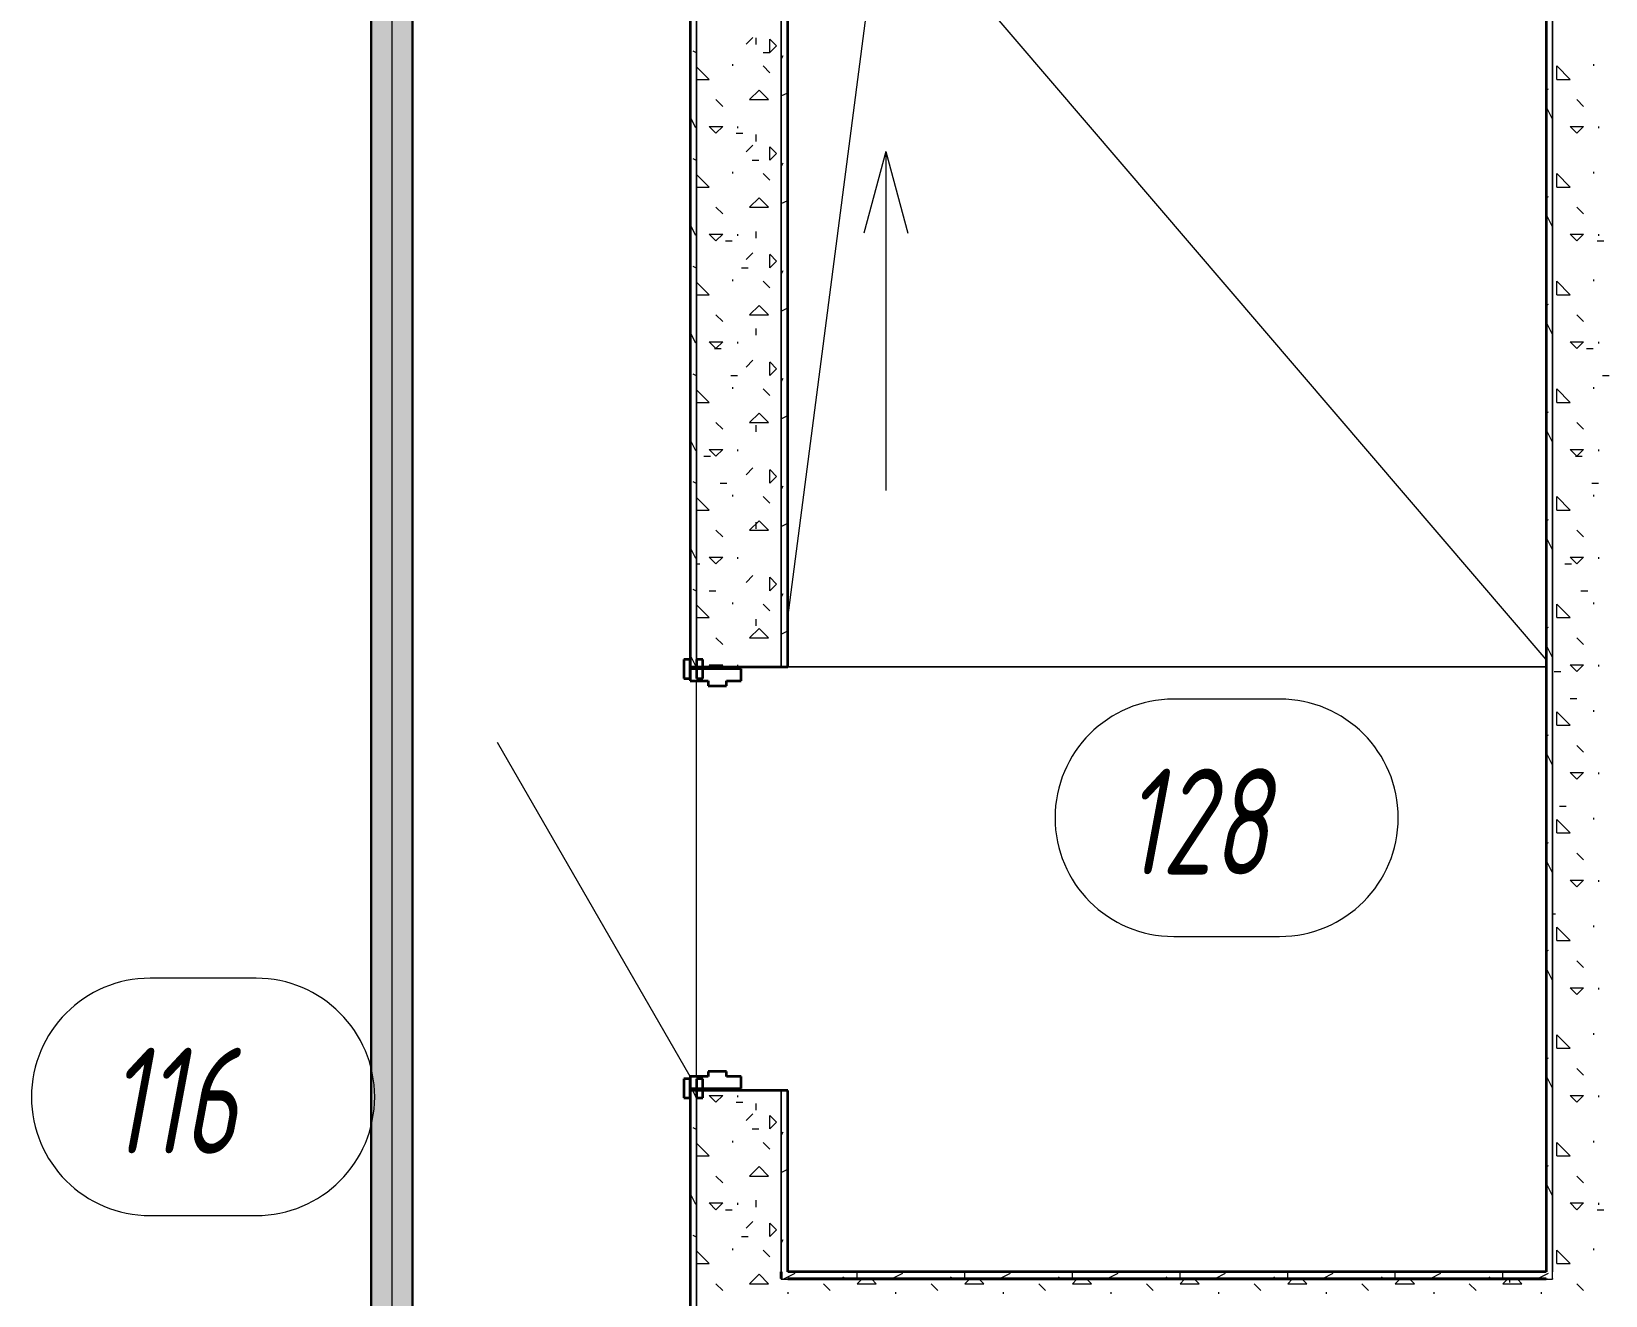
# Model space of a CAD drawing. Header units: millimetres. Extents: x -4948 to 42228, y -4856 to 69378.
# Drawn here: x 464 to 4179, y 14149 to 17131 of the extents above; entities that cross this region are included whole.
import ezdxf

# ---------------------------------------------------------------- set-up
doc = ezdxf.new("R2010")
doc.units = ezdxf.units.MM
for name, color, linetype, lineweight in [('A-AREA-IDEN', 2, 'Continuous', 30), ('A-DETL-THIN', 151, 'Continuous', 13), ('A-DOOR', 31, 'Continuous', 13), ('A-DOOR-FRAM', 31, 'Continuous', 13), ('A-FLOR', 192, 'Continuous', 13), ('A-WALL', 113, 'Continuous', 13), ('A-WALL-PATT', 111, 'Continuous', 13), ('E-CABL-TRAY', 211, 'Continuous', 9), ('E-CABL-TRAY-CNTR', 211, 'Continuous', 9), ('I-WALL', 2, 'Continuous', 13)]:
    doc.layers.add(name, color=color, linetype=linetype, lineweight=lineweight)
doc.styles.add('ISOCPEUR_B_I', font='', dxfattribs={"width": 0.7, "height": 250})
doc.styles.get('ISOCPEUR_B_I').set_extended_font_data('ISOCPEUR', italic=True, bold=True)

# ---------------------------------------------------------------- blocks, each defined once
blk = doc.blocks.new('27ELB-RD-AR-0000-BIM_rvt-1-1 этаж отм_ _0_000 лотки')
at = {"layer": 'A-AREA-IDEN', "color": 252, "lineweight": 9}
for p, q in [((3409.9, 15555.8), (3159.9, 15555.8)), ((3159.9, 14995.8), (3409.9, 14995.8)), ((994.2, 14897.2), (744.2, 14897.2)), ((744.2, 14337.2), (994.2, 14337.2))]:
    blk.add_line(p, q, dxfattribs=at)
for centre, start, end in [((3159.9, 15275.8), 90, 270), ((3409.9, 15275.8), 270, 90), ((744.2, 14617.2), 90, 270), ((994.2, 14617.2), 270, 90)]:
    blk.add_arc(centre, 280, start, end, dxfattribs=at)
at = {"layer": 'A-DETL-THIN', "color": 252, "lineweight": 9}
for p, q in [((2480.3, 16848.1), (2428.6, 16654.9)), ((2480.3, 16848.1), (2480.3, 16048.1)), ((2480.3, 16848.1), (2532.1, 16654.9)), ((2248.9, 15632.1), (4038.9, 15632.1))]:
    blk.add_line(p, q, dxfattribs=at)
at = {"layer": 'A-DOOR', "color": 252, "lineweight": 35}
for p, q in [((2003.9, 15649.1), (2003.9, 15604.1)), ((2018.9, 15649.1), (2003.9, 15649.1)), ((2018.9, 15604.1), (2018.9, 15649.1)), ((2003.9, 15604.1), (2018.9, 15604.1)), ((2003.9, 14660.1), (2003.9, 14615.1)), ((2018.9, 14660.1), (2003.9, 14660.1)), ((2018.9, 14615.1), (2018.9, 14660.1)), ((2003.9, 14615.1), (2018.9, 14615.1))]:
    blk.add_line(p, q, dxfattribs=at)
at = {"layer": 'A-DOOR', "color": 252, "lineweight": 18}
blk.add_line((2018.9, 14665.1), (1563.9, 15453.2), dxfattribs=at)
at = {"layer": 'A-DOOR-FRAM', "color": 252, "lineweight": 35}
for p, q in [((2048.9, 15649.1), (2033.9, 15649.1)), ((2033.9, 15649.1), (2033.9, 15604.1)), ((2048.9, 15604.1), (2048.9, 15649.1)), ((2018.9, 15627.1), (2018.9, 15599.1)), ((2138.9, 15627.1), (2018.9, 15627.1)), ((2033.9, 15604.1), (2048.9, 15604.1)), ((2138.9, 15599.1), (2138.9, 15627.1)), ((2018.9, 15599.1), (2060.9, 15599.1)), ((2060.9, 15599.1), (2060.9, 15587.1)), ((2060.9, 15587.1), (2104.9, 15587.1)), ((2104.9, 15587.1), (2104.9, 15599.1)), ((2104.9, 15599.1), (2138.9, 15599.1)), ((2104.9, 14677.1), (2060.9, 14677.1)), ((2060.9, 14677.1), (2060.9, 14665.1)), ((2104.9, 14665.1), (2104.9, 14677.1)), ((2060.9, 14665.1), (2018.9, 14665.1)), ((2018.9, 14665.1), (2018.9, 14637.1)), ((2018.9, 14637.1), (2138.9, 14637.1)), ((2048.9, 14660.1), (2033.9, 14660.1)), ((2033.9, 14660.1), (2033.9, 14615.1)), ((2048.9, 14615.1), (2048.9, 14660.1)), ((2138.9, 14665.1), (2104.9, 14665.1)), ((2138.9, 14637.1), (2138.9, 14665.1)), ((2033.9, 14615.1), (2048.9, 14615.1))]:
    blk.add_line(p, q, dxfattribs=at)
at = {"layer": 'A-FLOR', "color": 252, "lineweight": 18}
for p, q in [((2248.9, 15747.4), (2473.9, 17477.4)), ((4038.9, 15649.6), (2473.9, 17477.4)), ((4038.9, 15632.1), (2248.9, 15632.1))]:
    blk.add_line(p, q, dxfattribs=at)
at = {"layer": 'A-FLOR', "color": 252, "lineweight": 9}
blk.add_line((2033.9, 14665.1), (2033.9, 15599.1), dxfattribs=at)
at = {"layer": 'A-WALL', "color": 252, "lineweight": 9}
for p, q in [((2033.9, 19652.1), (2033.9, 15632.1)), ((2033.9, 15632.1), (2033.9, 19652.1)), ((2233.9, 15632.1), (2233.9, 19077.1)), ((2233.9, 19077.1), (2233.9, 15632.1)), ((4053.9, 14204.1), (4053.9, 19077.1)), ((4053.9, 19077.1), (4053.9, 14204.1)), ((2033.9, 14632.1), (2033.9, 12912.1)), ((2033.9, 12912.1), (2033.9, 14632.1)), ((2233.9, 14204.1), (2233.9, 14632.1)), ((2233.9, 14632.1), (2233.9, 14204.1)), ((4053.9, 14189.1), (4053.9, 14204.1)), ((2233.9, 14187.1), (2233.9, 14189.1)), ((2233.9, 14189.1), (2233.9, 14187.1)), ((2233.9, 14187.1), (2248.9, 14187.1)), ((4038.9, 14187.1), (4053.9, 14187.1)), ((4053.9, 14187.1), (4053.9, 14189.1)), ((4053.9, 14189.1), (4053.9, 14187.1))]:
    blk.add_line(p, q, dxfattribs=at)
at = {"layer": 'A-WALL-PATT', "color": 252, "linetype": 'Continuous', "lineweight": 9}
for p, q in [((2151.1, 17101.3), (2166.9, 17117.2)), ((2174.9, 17100.5), (2174.9, 17116.4)), ((2222.5, 17097.4), (2206.6, 17113.3)), ((2206.6, 17081.5), (2206.6, 17113.2)), ((2206.6, 17081.5), (2222.5, 17097.4)), ((2033.9, 17080.5), (2026, 17084.4)), ((2119.3, 17049.7), (2119.3, 17053.7)), ((2190.7, 17081.5), (2206.6, 17081.5)), ((2233.9, 17066.1), (2238.2, 17074.8)), ((4151.3, 17049.7), (4151.3, 17053.7)), ((2032, 17018), (2033.9, 17018)), ((2063.7, 17018), (2033.9, 17047.9)), ((2033.9, 17018), (2063.7, 17018)), ((2206.6, 17033.9), (2190.7, 17049.8)), ((4064, 17018), (4064, 17049.7)), ((4095.7, 17018), (4064, 17049.7)), ((4064, 17018), (4095.8, 17018)), ((2159, 16970.4), (2181.4, 16992.8)), ((2203.9, 16970.4), (2181.4, 16992.8)), ((2233.9, 16979.2), (2248.9, 16986.7)), ((4038.9, 16992.7), (4044.6, 16995.5)), ((2095.5, 16954.5), (2079.6, 16970.4)), ((2159, 16970.4), (2203.9, 16970.4)), ((4053.9, 16924), (4038.9, 16954)), ((4127.5, 16954.5), (4111.6, 16970.4)), ((2032, 16903.7), (2018.9, 16930)), ((2079.6, 16891), (2063.7, 16906.9)), ((2063.7, 16906.9), (2095.5, 16906.9)), ((2079.6, 16891), (2095.5, 16906.9)), ((2131.2, 16902.9), (2131.2, 16906.9)), ((2233.9, 16916.4), (2235.2, 16916.4)), ((4111.6, 16891), (4095.7, 16906.9)), ((4095.8, 16906.9), (4127.5, 16906.9)), ((4111.6, 16891), (4127.5, 16906.9)), ((4163.2, 16902.9), (4163.2, 16906.9)), ((2127.2, 16891), (2143.1, 16891)), ((2174.9, 16871.9), (2174.9, 16887.8)), ((2033.9, 16826.5), (2026, 16830.4)), ((2151.1, 16847.3), (2166.9, 16863.2)), ((2222.5, 16843.4), (2206.6, 16859.3)), ((2206.6, 16827.5), (2206.6, 16859.2)), ((2206.6, 16827.5), (2222.5, 16843.4)), ((2063.7, 16764), (2033.9, 16793.9)), ((2119.3, 16795.7), (2119.3, 16799.7)), ((2165.3, 16827.5), (2181.2, 16827.5)), ((2206.6, 16779.9), (2190.7, 16795.8)), ((2233.9, 16812.1), (2238.2, 16820.8)), ((4064, 16764), (4064, 16795.7)), ((4095.7, 16764), (4064, 16795.7)), ((4151.3, 16795.7), (4151.3, 16799.7)), ((2032, 16764), (2033.9, 16764)), ((2033.9, 16764), (2063.7, 16764)), ((4064, 16764), (4095.8, 16764)), ((2159, 16716.4), (2181.4, 16738.8)), ((2203.9, 16716.4), (2181.4, 16738.8)), ((2233.9, 16725.2), (2248.9, 16732.7)), ((4038.9, 16738.7), (4044.6, 16741.5)), ((2095.5, 16700.5), (2079.6, 16716.4)), ((2159, 16716.4), (2203.9, 16716.4)), ((4053.9, 16670), (4038.9, 16700)), ((4127.5, 16700.5), (4111.6, 16716.4)), ((2032, 16649.7), (2018.9, 16676)), ((2079.6, 16637), (2063.7, 16652.9)), ((2063.7, 16652.9), (2095.5, 16652.9)), ((2079.6, 16637), (2095.5, 16652.9)), ((2131.2, 16648.9), (2131.2, 16652.9)), ((2174.9, 16643.3), (2174.9, 16659.2)), ((2233.9, 16662.4), (2235.2, 16662.4)), ((4111.6, 16637), (4095.7, 16652.9)), ((4095.8, 16652.9), (4127.5, 16652.9)), ((4111.6, 16637), (4127.5, 16652.9)), ((4163.2, 16648.9), (4163.2, 16652.9)), ((2101.8, 16637), (2117.7, 16637)), ((2151.1, 16593.3), (2166.9, 16609.2)), ((4159.2, 16637), (4175.1, 16637)), ((2033.9, 16572.5), (2026, 16576.4)), ((2139.9, 16573.5), (2155.8, 16573.5)), ((2222.5, 16589.4), (2206.6, 16605.3)), ((2206.6, 16573.5), (2206.6, 16605.2)), ((2206.6, 16573.5), (2222.5, 16589.4)), ((2063.7, 16510), (2033.9, 16539.9)), ((2119.3, 16541.7), (2119.3, 16545.7)), ((2206.6, 16525.9), (2190.7, 16541.8)), ((2233.9, 16558.1), (2238.2, 16566.8)), ((4064, 16510), (4064, 16541.7)), ((4095.7, 16510), (4064, 16541.7)), ((4151.3, 16541.7), (4151.3, 16545.7)), ((2032, 16510), (2033.9, 16510)), ((2033.9, 16510), (2063.7, 16510)), ((4064, 16510), (4095.8, 16510)), ((2095.5, 16446.5), (2079.6, 16462.4)), ((2159, 16462.4), (2181.4, 16484.8)), ((2159, 16462.4), (2203.9, 16462.4)), ((2203.9, 16462.4), (2181.4, 16484.8)), ((2233.9, 16471.2), (2248.9, 16478.7)), ((4038.9, 16484.7), (4044.6, 16487.5)), ((4127.5, 16446.5), (4111.6, 16462.4)), ((2032, 16395.7), (2018.9, 16422)), ((2174.9, 16414.8), (2174.9, 16430.6)), ((4053.9, 16416), (4038.9, 16446)), ((2079.6, 16383), (2063.7, 16398.9)), ((2063.7, 16398.9), (2095.5, 16398.9)), ((2076.4, 16383), (2092.3, 16383)), ((2079.6, 16383), (2095.5, 16398.9)), ((2131.2, 16394.9), (2131.2, 16398.9)), ((2233.9, 16408.4), (2235.2, 16408.4)), ((4111.6, 16383), (4095.7, 16398.9)), ((4095.8, 16398.9), (4127.5, 16398.9)), ((4111.6, 16383), (4127.5, 16398.9)), ((4133.9, 16383), (4149.7, 16383)), ((4163.2, 16394.9), (4163.2, 16398.9)), ((2151.1, 16339.3), (2166.9, 16355.2)), ((2222.5, 16335.4), (2206.6, 16351.3)), ((2206.6, 16319.5), (2206.6, 16351.2)), ((2033.9, 16318.5), (2026, 16322.4)), ((2114.6, 16319.5), (2130.4, 16319.5)), ((2206.6, 16319.5), (2222.5, 16335.4)), ((2233.9, 16304.1), (2238.2, 16312.8)), ((4172, 16319.5), (4187.8, 16319.5)), ((2063.7, 16256), (2033.9, 16285.9)), ((2119.3, 16287.7), (2119.3, 16291.7)), ((2206.6, 16271.9), (2190.7, 16287.8)), ((4064, 16256), (4064, 16287.7)), ((4095.7, 16256), (4064, 16287.7)), ((4151.3, 16287.7), (4151.3, 16291.7)), ((2032, 16256), (2033.9, 16256)), ((2033.9, 16256), (2063.7, 16256)), ((4064, 16256), (4095.8, 16256)), ((2095.5, 16192.5), (2079.6, 16208.4)), ((2159, 16208.4), (2181.4, 16230.8)), ((2159, 16208.4), (2203.9, 16208.4)), ((2174.9, 16186.1), (2174.9, 16202)), ((2203.9, 16208.4), (2181.4, 16230.8)), ((2233.9, 16217.2), (2248.9, 16224.7)), ((4038.9, 16230.7), (4044.6, 16233.5)), ((4127.5, 16192.5), (4111.6, 16208.4)), ((2032, 16141.7), (2018.9, 16168)), ((4053.9, 16162), (4038.9, 16192)), ((2051.1, 16129), (2066.9, 16129)), ((2079.6, 16129), (2063.7, 16144.9)), ((2063.7, 16144.9), (2095.5, 16144.9)), ((2079.6, 16129), (2095.5, 16144.9)), ((2131.2, 16140.9), (2131.2, 16144.9)), ((2233.9, 16154.4), (2235.2, 16154.4)), ((4111.6, 16129), (4095.7, 16144.9)), ((4095.8, 16144.9), (4127.5, 16144.9)), ((4108.5, 16129), (4124.3, 16129)), ((4111.6, 16129), (4127.5, 16144.9)), ((4163.2, 16140.9), (4163.2, 16144.9)), ((2151.1, 16085.3), (2166.9, 16101.2)), ((2222.5, 16081.4), (2206.6, 16097.3)), ((2206.6, 16065.5), (2206.6, 16097.2)), ((2033.9, 16064.5), (2026, 16068.4)), ((2089.2, 16065.5), (2105, 16065.5)), ((2206.6, 16065.5), (2222.5, 16081.4)), ((2233.9, 16050.1), (2238.2, 16058.8)), ((4146.6, 16065.5), (4162.4, 16065.5)), ((2063.7, 16002), (2033.9, 16031.9)), ((2119.3, 16033.7), (2119.3, 16037.7)), ((2206.6, 16017.9), (2190.7, 16033.8)), ((4064, 16002), (4064, 16033.7)), ((4095.7, 16002), (4064, 16033.7)), ((4151.3, 16033.7), (4151.3, 16037.7)), ((2032, 16002), (2033.9, 16002)), ((2033.9, 16002), (2063.7, 16002)), ((2159, 15954.4), (2181.4, 15976.8)), ((2203.9, 15954.4), (2181.4, 15976.8)), ((4038.9, 15976.7), (4044.6, 15979.5)), ((4064, 16002), (4095.8, 16002)), ((2095.5, 15938.5), (2079.6, 15954.4)), ((2159, 15954.4), (2203.9, 15954.4)), ((2174.9, 15957.5), (2174.9, 15973.4)), ((2233.9, 15963.2), (2248.9, 15970.7)), ((4053.9, 15908), (4038.9, 15938)), ((4127.5, 15938.5), (4111.6, 15954.4)), ((2032, 15887.7), (2018.9, 15914)), ((2233.9, 15900.4), (2235.2, 15900.4)), ((2033.9, 15875), (2041.5, 15875)), ((2079.6, 15875), (2063.7, 15890.9)), ((2063.7, 15890.9), (2095.5, 15890.9)), ((2079.6, 15875), (2095.5, 15890.9)), ((2131.2, 15886.9), (2131.2, 15890.9)), ((4083.1, 15875), (4098.9, 15875)), ((4111.6, 15875), (4095.7, 15890.9)), ((4095.8, 15890.9), (4127.5, 15890.9)), ((4111.6, 15875), (4127.5, 15890.9)), ((4163.2, 15886.9), (4163.2, 15890.9)), ((2151.1, 15831.3), (2166.9, 15847.2)), ((2222.5, 15827.4), (2206.6, 15843.3)), ((2206.6, 15811.5), (2206.6, 15843.2)), ((2206.6, 15811.5), (2222.5, 15827.4)), ((2033.9, 15810.5), (2026, 15814.4)), ((2063.7, 15811.5), (2079.6, 15811.5)), ((2233.9, 15796.1), (2238.2, 15804.8)), ((4121.2, 15811.5), (4137, 15811.5)), ((2063.7, 15748), (2033.9, 15777.9)), ((2119.3, 15779.7), (2119.3, 15783.7)), ((2206.6, 15763.9), (2190.7, 15779.8)), ((4064, 15748), (4064, 15779.7)), ((4095.7, 15748), (4064, 15779.7)), ((4151.3, 15779.7), (4151.3, 15783.7)), ((2032, 15748), (2033.9, 15748)), ((2033.9, 15748), (2063.7, 15748)), ((2159, 15700.4), (2181.4, 15722.8)), ((2174.9, 15729), (2174.9, 15744.8)), ((2203.9, 15700.4), (2181.4, 15722.8)), ((2233.9, 15709.2), (2248.9, 15716.7)), ((4038.9, 15722.7), (4044.6, 15725.5)), ((4064, 15748), (4095.8, 15748)), ((2095.5, 15684.5), (2079.6, 15700.4)), ((2159, 15700.4), (2203.9, 15700.4)), ((4053.9, 15654), (4038.9, 15684)), ((4127.5, 15684.5), (4111.6, 15700.4)), ((2032, 15633.7), (2018.9, 15660)), ((2233.9, 15646.4), (2235.2, 15646.4)), ((2068.5, 15632.1), (2063.7, 15636.9)), ((2063.7, 15636.9), (2095.5, 15636.9)), ((2090.7, 15632.1), (2095.5, 15636.9)), ((2131.2, 15632.9), (2131.2, 15636.9)), ((4057.7, 15621), (4073.5, 15621)), ((4111.6, 15621), (4095.7, 15636.9)), ((4095.8, 15636.9), (4127.5, 15636.9)), ((4111.6, 15621), (4127.5, 15636.9)), ((4163.2, 15632.9), (4163.2, 15636.9)), ((4095.8, 15557.5), (4111.6, 15557.5)), ((4151.3, 15525.8), (4151.3, 15529.7)), ((4064, 15494), (4064, 15525.8)), ((4095.7, 15494), (4064, 15525.7)), ((4064, 15494), (4095.8, 15494)), ((4038.9, 15468.7), (4044.6, 15471.5)), ((4053.9, 15400), (4038.9, 15430)), ((4127.5, 15430.5), (4111.6, 15446.4)), ((4111.6, 15367), (4095.7, 15382.9)), ((4095.8, 15382.9), (4127.5, 15382.9)), ((4111.6, 15367), (4127.5, 15382.9)), ((4163.2, 15378.9), (4163.2, 15382.9)), ((4064, 15240), (4064, 15271.8)), ((4095.7, 15240), (4064, 15271.7)), ((4070.3, 15303.5), (4086.2, 15303.5)), ((4151.3, 15271.8), (4151.3, 15275.7)), ((4064, 15240), (4095.8, 15240)), ((4038.9, 15214.7), (4044.6, 15217.5)), ((4053.9, 15146), (4038.9, 15176)), ((4127.5, 15176.5), (4111.6, 15192.4)), ((4111.6, 15113), (4095.7, 15128.9)), ((4095.8, 15128.9), (4127.5, 15128.9)), ((4111.6, 15113), (4127.5, 15128.9)), ((4163.2, 15124.9), (4163.2, 15128.9)), ((4053.9, 15049.5), (4060.8, 15049.5)), ((4064, 14986), (4064, 15017.8)), ((4095.7, 14986), (4064, 15017.7)), ((4151.3, 15017.8), (4151.3, 15021.7)), ((4064, 14986), (4095.8, 14986)), ((4038.9, 14960.7), (4044.6, 14963.5)), ((4127.5, 14922.5), (4111.6, 14938.4)), ((4053.9, 14892), (4038.9, 14922)), ((4111.6, 14859), (4095.7, 14874.9)), ((4095.8, 14874.9), (4127.5, 14874.9)), ((4111.6, 14859), (4127.5, 14874.9)), ((4163.2, 14870.9), (4163.2, 14874.9)), ((4064, 14732), (4064, 14763.8)), ((4095.7, 14732), (4064, 14763.7)), ((4151.3, 14763.8), (4151.3, 14767.7)), ((4064, 14732), (4095.8, 14732)), ((4038.9, 14706.7), (4044.6, 14709.5)), ((4127.5, 14668.5), (4111.6, 14684.4)), ((4053.9, 14638), (4038.9, 14668)), ((2032, 14617.7), (2024.8, 14632.1)), ((2079.6, 14605), (2063.7, 14620.9)), ((2063.7, 14620.9), (2095.5, 14620.9)), ((2079.6, 14605), (2095.5, 14620.9)), ((2127.2, 14605), (2143.1, 14605)), ((2131.2, 14616.9), (2131.2, 14620.9)), ((2174.9, 14586), (2174.9, 14601.8)), ((2233.9, 14630.4), (2235.2, 14630.4)), ((4111.6, 14605), (4095.7, 14620.9)), ((4095.8, 14620.9), (4127.5, 14620.9)), ((4111.6, 14605), (4127.5, 14620.9)), ((4163.2, 14616.9), (4163.2, 14620.9)), ((2151.1, 14561.3), (2166.9, 14577.2)), ((2222.5, 14557.4), (2206.6, 14573.3)), ((2206.6, 14541.5), (2206.6, 14573.2)), ((2033.9, 14540.5), (2026, 14544.4)), ((2165.3, 14541.5), (2181.2, 14541.5)), ((2206.6, 14541.5), (2222.5, 14557.4)), ((2233.9, 14526.1), (2238.2, 14534.8)), ((2063.7, 14478), (2033.9, 14507.9)), ((2119.3, 14509.8), (2119.3, 14513.7)), ((2206.6, 14493.9), (2190.7, 14509.8)), ((4064, 14478), (4064, 14509.8)), ((4095.7, 14478), (4064, 14509.7)), ((4151.3, 14509.8), (4151.3, 14513.7)), ((2032, 14478), (2033.9, 14478)), ((2033.9, 14478), (2063.7, 14478)), ((2159, 14430.4), (2181.4, 14452.8)), ((2203.9, 14430.4), (2181.4, 14452.8)), ((4038.9, 14452.7), (4044.6, 14455.5)), ((4064, 14478), (4095.8, 14478)), ((2095.5, 14414.5), (2079.6, 14430.4)), ((2159, 14430.4), (2203.9, 14430.4)), ((2233.9, 14439.2), (2248.9, 14446.7)), ((4053.9, 14384), (4038.9, 14414)), ((4127.5, 14414.5), (4111.6, 14430.4)), ((2032, 14363.7), (2018.9, 14390)), ((2079.6, 14351), (2063.7, 14366.9)), ((2063.7, 14366.9), (2095.5, 14366.9)), ((2079.6, 14351), (2095.5, 14366.9)), ((2101.8, 14351), (2117.7, 14351)), ((2131.2, 14362.9), (2131.2, 14366.9)), ((2174.9, 14357.4), (2174.9, 14373.2)), ((2233.9, 14376.4), (2235.2, 14376.4)), ((4111.6, 14351), (4095.7, 14366.9)), ((4095.8, 14366.9), (4127.5, 14366.9)), ((4111.6, 14351), (4127.5, 14366.9)), ((4159.2, 14351), (4175.1, 14351)), ((4163.2, 14362.9), (4163.2, 14366.9)), ((2151.1, 14307.3), (2166.9, 14323.2)), ((2222.5, 14303.4), (2206.6, 14319.3)), ((2206.6, 14287.5), (2206.6, 14319.2)), ((2206.6, 14287.5), (2222.5, 14303.4)), ((2033.9, 14286.5), (2026, 14290.4)), ((2139.9, 14287.5), (2155.8, 14287.5)), ((2233.9, 14272.1), (2238.2, 14280.8)), ((2063.7, 14224), (2033.9, 14253.9)), ((2119.3, 14255.8), (2119.3, 14259.7)), ((2206.6, 14239.9), (2190.7, 14255.8)), ((4064, 14224), (4064, 14255.8)), ((4095.7, 14224), (4064, 14255.7)), ((4151.3, 14255.8), (4151.3, 14259.7)), ((2032, 14224), (2033.9, 14224)), ((2033.9, 14224), (2063.7, 14224)), ((2159, 14176.4), (2181.4, 14198.8)), ((2203.9, 14176.4), (2181.4, 14198.8)), ((2241.7, 14189.1), (2266.6, 14201.5)), ((2378.1, 14189.1), (2381.7, 14192.7)), ((2413, 14189.1), (2413, 14204.1)), ((2495.7, 14189.1), (2520.6, 14201.5)), ((2632.1, 14189.1), (2635.7, 14192.7)), ((2667, 14189.1), (2667, 14204.1)), ((2749.7, 14189.1), (2774.6, 14201.5)), ((2886.1, 14189.1), (2889.7, 14192.7)), ((2921, 14189.1), (2921, 14204.1)), ((3003.7, 14189.1), (3028.6, 14201.5)), ((3140.1, 14189.1), (3143.7, 14192.7)), ((3175, 14189.1), (3175, 14204.1)), ((3257.7, 14189.1), (3282.6, 14201.5)), ((3394.1, 14189.1), (3397.7, 14192.7)), ((3429, 14189.1), (3429, 14204.1)), ((3511.7, 14189.1), (3536.6, 14201.5)), ((3648.1, 14189.1), (3651.7, 14192.7)), ((3683, 14189.1), (3683, 14204.1)), ((3765.7, 14189.1), (3790.6, 14201.5)), ((3902.1, 14189.1), (3905.7, 14192.7)), ((3937, 14189.1), (3937, 14204.1)), ((4019.7, 14189.1), (4044.6, 14201.5)), ((4064, 14224), (4095.8, 14224)), ((2095.5, 14160.5), (2079.6, 14176.4)), ((2159, 14176.4), (2203.9, 14176.4)), ((2237.7, 14187.1), (2241.7, 14189.1)), ((2250.3, 14152.6), (2250.3, 14156.5)), ((2349.5, 14160.5), (2333.6, 14176.4)), ((2413, 14176.4), (2423.7, 14187.1)), ((2413, 14176.4), (2457.9, 14176.4)), ((2457.9, 14176.4), (2447.2, 14187.1)), ((2504.3, 14152.6), (2504.3, 14156.5)), ((2603.5, 14160.5), (2587.6, 14176.4)), ((2667, 14176.4), (2677.7, 14187.1)), ((2667, 14176.4), (2711.9, 14176.4)), ((2711.9, 14176.4), (2701.2, 14187.1)), ((2758.3, 14152.6), (2758.3, 14156.5)), ((2857.5, 14160.5), (2841.6, 14176.4)), ((2921, 14176.4), (2931.7, 14187.1)), ((2921, 14176.4), (2965.9, 14176.4)), ((2965.9, 14176.4), (2955.2, 14187.1)), ((3012.3, 14152.6), (3012.3, 14156.5)), ((3111.5, 14160.5), (3095.6, 14176.4)), ((3175, 14176.4), (3185.7, 14187.1)), ((3175, 14176.4), (3219.9, 14176.4)), ((3219.9, 14176.4), (3209.2, 14187.1)), ((3266.3, 14152.6), (3266.3, 14156.5)), ((3365.5, 14160.5), (3349.6, 14176.4)), ((3429, 14176.4), (3439.7, 14187.1)), ((3429, 14176.4), (3473.9, 14176.4)), ((3473.9, 14176.4), (3463.2, 14187.1)), ((3520.3, 14152.6), (3520.3, 14156.5)), ((3619.5, 14160.5), (3603.6, 14176.4)), ((3683, 14176.4), (3693.7, 14187.1)), ((3683, 14176.4), (3727.9, 14176.4)), ((3727.9, 14176.4), (3717.2, 14187.1)), ((3774.3, 14152.6), (3774.3, 14156.5)), ((3873.5, 14160.5), (3857.6, 14176.4)), ((3937, 14176.4), (3947.7, 14187.1)), ((3937, 14176.4), (3981.9, 14176.4)), ((3952.9, 14179.5), (3952.9, 14187.1)), ((3981.9, 14176.4), (3971.2, 14187.1)), ((4028.3, 14152.6), (4028.3, 14156.5)), ((4127.5, 14160.5), (4111.6, 14176.4))]:
    blk.add_line(p, q, dxfattribs=at)
at = {"layer": 'I-WALL', "color": 252, "lineweight": 35}
for p, q in [((2018.9, 26127.1), (2018.9, 15632.1)), ((2248.9, 15632.1), (2248.9, 19062.1)), ((4038.9, 19062.1), (4038.9, 14204.1)), ((2018.9, 15632.1), (2033.9, 15632.1)), ((2033.9, 15632.1), (2233.9, 15632.1)), ((2233.9, 15632.1), (2248.9, 15632.1)), ((2033.9, 14632.1), (2018.9, 14632.1)), ((2018.9, 14632.1), (2018.9, 12897.1)), ((2233.9, 14632.1), (2033.9, 14632.1)), ((2248.9, 14632.1), (2233.9, 14632.1)), ((2248.9, 14204.1), (2248.9, 14632.1)), ((2233.9, 14189.1), (2233.9, 14204.1)), ((2233.9, 14204.1), (2233.9, 14189.1)), ((4038.9, 14204.1), (2248.9, 14204.1)), ((2248.9, 14189.1), (4038.9, 14189.1)), ((2248.9, 14187.1), (2248.9, 14189.1)), ((4038.9, 14187.1), (2248.9, 14187.1)), ((4038.9, 14189.1), (4038.9, 14187.1))]:
    blk.add_line(p, q, dxfattribs=at)
at = {"layer": 'A-AREA-IDEN', "color": 252, "style": 'ISOCPEUR_B_I', "width": 0.7}
for s, p in [('128', (3043.7, 15141.9)), ('116', (646.6, 14483.3))]:
    blk.add_text(s, height=250, dxfattribs=at).set_placement(p)

msp = doc.modelspace()

# ---------------------------------------------------------------- hatches: boundary and pattern name
at = {"layer": 'E-CABL-TRAY', "lineweight": 5}
for points in [[(1265.3, 4639.7), (1267.8, 4639.7), (1267.8, 28060.7), (1265.3, 28060.7), (1265.3, 6367.5)], [(1267.8, 4639.7), (1362.8, 4639.7), (1362.8, 28060.7), (1267.8, 28060.7), (1267.8, 4826.5)], [(1362.8, 4639.7), (1365.3, 4639.7), (1365.3, 28060.7), (1362.8, 28060.7), (1362.8, 6367.5)]]:
    msp.add_hatch(color=5, dxfattribs=at).paths.add_polyline_path(points, flags=0)

# ---------------------------------------------------------------- linework, layer by layer
at = {"layer": 'E-CABL-TRAY', "color": 170}
for p, q in [((1265.3, 4639.7), (1265.3, 28060.7)), ((1267.8, 4639.7), (1267.8, 28060.7)), ((1362.8, 4639.7), (1362.8, 28060.7)), ((1365.3, 4639.7), (1365.3, 28060.7))]:
    msp.add_line(p, q, dxfattribs=at)
at = {"layer": 'E-CABL-TRAY-CNTR', "color": 170}
msp.add_line((1315.3, 4898.5), (1315.3, 27801.9), dxfattribs=at)

# ---------------------------------------------------------------- block references
at = {"lineweight": 5}
msp.add_blockref('27ELB-RD-AR-0000-BIM_rvt-1-1 этаж отм_ _0_000 лотки', (0, 0), dxfattribs=at)

doc.saveas('drawing.dxf')
